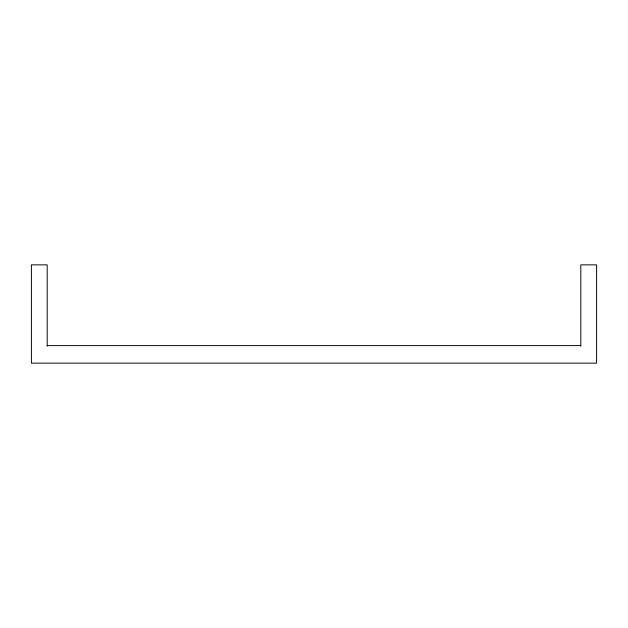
<?xml version="1.0" encoding="UTF-8"?>
<svg xmlns="http://www.w3.org/2000/svg" width="628" height="628" viewBox="0 0 628 628"><rect width="100%" height="100%" fill="white"/><g stroke="black" fill="none" stroke-linecap="round" stroke-linejoin="round"><path stroke-width="0.94" d="M47.194 345.604L580.806 345.604M580.806 346.177L580.806 264.859L596.6 264.859L596.6 363.141L31.4 363.141L31.4 264.859L47.194 264.859L47.194 346.177"/></g></svg>
